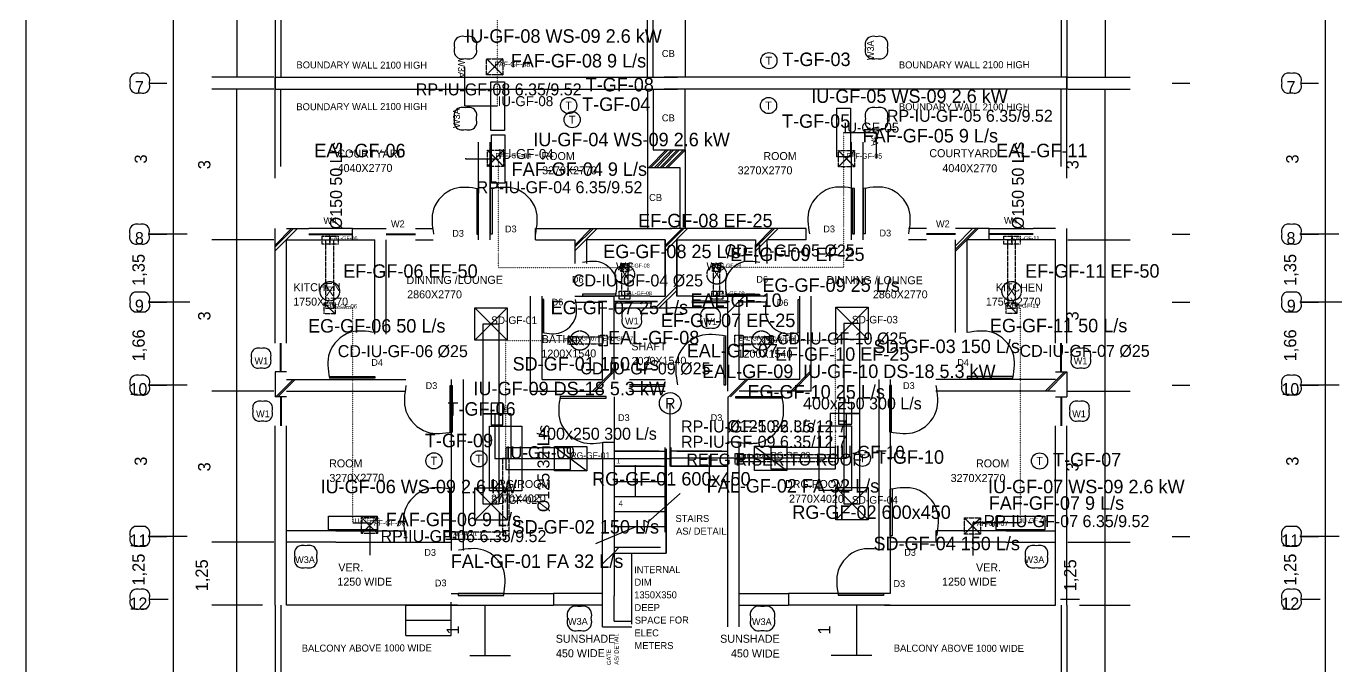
# Model space of a CAD drawing. Header units: millimetres. Extents: x 30 to 55791, y -4580 to 38782.
# Drawn here: x 2538 to 26923, y 11470 to 23334 of the extents above; entities that cross this region are included whole.
import ezdxf
from ezdxf.enums import TextEntityAlignment as Align

# ---------------------------------------------------------------- set-up
doc = ezdxf.new("R2010")
doc.units = ezdxf.units.MM
doc.linetypes.add('DASHED', pattern=[1.524, 1.27, -0.254])
doc.linetypes.add('DOT', pattern=[0.508, 0, -0.508])
for name, color, linetype in [('A-ARCH-REF', 8, 'CONTINUOUS'), ('M-ANNO', 7, 'CONTINUOUS'), ('M-CTRL', 200, 'CONTINUOUS'), ('M-DUCT-EXHS', 6, 'DASHED'), ('M-DUCT-FRSH', 4, 'DASHED'), ('M-DUCT-RETN', 3, 'CONTINUOUS'), ('M-DUCT-SUPP', 5, 'CONTINUOUS'), ('M-EQPM', 1, 'CONTINUOUS'), ('M-PIPE-COND', 140, 'DOT'), ('M-PIPE-REFG', 30, 'CONTINUOUS')]:
    doc.layers.add(name, color=color, linetype=linetype)

msp = doc.modelspace()

# ---------------------------------------------------------------- linework, layer by layer
at = {"layer": 'A-ARCH-REF'}
for p, q in [((2538, 2452), (2538, 38782)), ((6439, 25189), (6439, 22388)), ((22539, 25189), (22539, 22388)), ((5263, 25083), (5263, 22276)), ((26617, 25083), (26617, 22276)), ((7151, 24041), (7151, 22170)), ((21827, 24041), (21827, 22170)), ((7257, 23824), (7257, 22388)), ((14054, 22388), (14054, 23841)), ((21721, 23824), (21721, 22388)), ((14160, 22388), (14160, 23518)), ((14754, 23518), (14754, 22388)), ((4815, 22276), (5145, 22276)), ((5263, 22276), (5263, 19475)), ((7128, 22388), (5975, 22388)), ((7151, 20517), (7151, 22388)), ((7151, 22388), (14613, 22388)), ((7151, 22388), (14613, 22388)), ((7257, 22388), (14054, 22388)), ((7257, 22388), (14054, 22388)), ((14160, 22388), (14613, 22388)), ((14160, 22388), (14613, 22388)), ((14819, 22388), (14360, 22388)), ((21827, 22388), (14360, 22388)), ((21827, 22388), (14360, 22388)), ((14819, 22388), (14360, 22388)), ((21721, 22388), (14925, 22388)), ((21721, 22388), (14925, 22388)), ((21827, 20517), (21827, 22388)), ((21845, 22388), (23004, 22388)), ((23781, 22276), (24110, 22276)), ((26170, 22276), (26493, 22276)), ((26617, 22276), (26617, 19475)), ((7128, 22170), (5975, 22170)), ((6439, 19369), (6439, 22170)), ((7151, 22170), (14613, 22170)), ((7151, 22170), (14613, 22170)), ((7257, 20734), (7257, 22170)), ((7257, 22170), (14054, 22170)), ((7257, 22170), (14054, 22170)), ((14054, 22170), (14054, 20717)), ((14160, 22170), (14160, 21040)), ((14160, 22170), (14613, 22170)), ((14160, 22170), (14613, 22170)), ((21827, 22170), (14360, 22170)), ((14819, 22170), (14360, 22170)), ((14819, 22170), (14360, 22170)), ((21827, 22170), (14360, 22170)), ((14754, 21040), (14754, 22170)), ((21721, 22170), (14925, 22170)), ((21721, 22170), (14925, 22170)), ((21721, 20734), (21721, 22170)), ((21845, 22170), (23004, 22170)), ((22539, 19369), (22539, 22170)), ((10923, 19369), (10923, 21182)), ((11135, 19369), (11135, 21182)), ((14401, 21040), (14077, 20717)), ((14436, 21040), (14118, 20717)), ((14160, 21040), (14754, 21040)), ((14507, 21040), (14183, 20717)), ((14542, 21040), (14224, 20717)), ((14613, 21040), (14289, 20717)), ((14648, 21040), (14324, 20717)), ((14719, 21040), (14395, 20717)), ((14754, 21035), (14430, 20717)), ((14754, 21040), (14754, 19581)), ((17837, 19369), (17837, 21182)), ((18049, 19369), (18049, 21182)), ((14054, 20717), (14054, 19581)), ((14054, 20717), (14654, 20717)), ((14654, 20717), (14654, 19581)), ((10888, 20317), (10888, 19475)), ((10923, 19475), (10923, 20317)), ((11141, 19475), (11141, 20317)), ((11176, 20317), (11176, 19475)), ((17855, 20323), (17855, 19481)), ((17890, 19481), (17890, 20323)), ((18055, 19481), (18055, 20323)), ((18090, 20323), (18090, 19481)), ((7151, 19240), (7493, 19581)), ((7151, 19275), (7457, 19581)), ((7151, 19169), (7563, 19581)), ((7151, 17457), (7151, 19581)), ((7363, 19581), (7775, 19581)), ((8587, 19581), (7775, 19581)), ((8587, 19581), (9211, 19581)), ((8587, 19369), (8587, 19581)), ((9752, 19581), (10082, 19581)), ((11977, 19369), (11977, 19581)), ((11977, 19581), (14507, 19581)), ((12706, 19240), (13053, 19581)), ((12706, 19275), (13012, 19581)), ((12706, 19169), (13118, 19581)), ((14383, 19234), (14730, 19581)), ((14383, 19269), (14695, 19581)), ((14383, 19163), (14795, 19581)), ((16996, 19581), (14466, 19581)), ((16054, 19228), (16407, 19581)), ((16054, 19263), (16372, 19581)), ((16054, 19163), (16478, 19581)), ((16996, 19369), (16996, 19581)), ((19226, 19581), (18891, 19581)), ((19762, 19263), (20079, 19581)), ((19762, 19163), (20185, 19581)), ((19762, 19199), (20144, 19581)), ((20385, 19581), (19762, 19581)), ((20385, 19369), (20385, 19581)), ((20385, 19581), (21203, 19581)), ((21615, 19581), (21203, 19581)), ((21827, 17457), (21827, 19581)), ((5521, 19475), (4798, 19475)), ((5457, 19475), (4798, 19475)), ((4815, 19475), (5145, 19475)), ((5263, 19475), (5263, 18216)), ((7128, 19369), (5975, 19369)), ((7128, 19369), (5975, 19369)), ((6439, 16562), (6439, 19369)), ((7363, 17457), (7363, 19369)), ((7363, 19369), (7775, 19369)), ((7775, 19481), (8587, 19481)), ((7775, 19469), (8587, 19469)), ((7775, 19369), (8587, 19369)), ((8593, 19369), (8999, 19369)), ((8999, 17622), (8999, 19369)), ((9211, 19481), (9752, 19481)), ((9211, 19469), (9752, 19469)), ((9211, 17622), (9211, 19369)), ((9752, 19369), (10082, 19369)), ((10888, 19475), (10923, 19475)), ((11176, 19475), (11141, 19475)), ((11977, 19369), (12706, 19369)), ((12706, 19369), (12706, 18934)), ((14383, 19369), (12924, 19369)), ((12924, 19369), (12924, 18934)), ((14383, 18328), (14383, 19369)), ((14383, 18328), (14383, 19369)), ((14383, 18328), (14383, 19369)), ((14383, 19369), (14383, 18328)), ((14383, 19369), (14383, 18328)), ((14383, 19369), (14383, 18328)), ((14595, 18328), (14595, 19369)), ((14595, 18328), (14595, 19369)), ((14595, 19369), (16054, 19369)), ((14595, 18328), (14595, 19369)), ((14595, 19369), (14595, 18328)), ((14595, 19369), (14595, 18328)), ((14595, 19369), (14595, 18328)), ((16054, 19369), (16054, 18934)), ((16996, 19369), (16266, 19369)), ((16266, 19369), (16266, 18934)), ((17855, 19481), (17890, 19481)), ((18090, 19481), (18055, 19481)), ((19226, 19369), (18891, 19369)), ((19762, 19481), (19226, 19481)), ((19762, 19469), (19226, 19469)), ((19762, 17651), (19762, 19369)), ((19979, 17651), (19979, 19369)), ((20379, 19369), (19979, 19369)), ((21203, 19481), (20385, 19481)), ((21203, 19469), (20385, 19469)), ((21203, 19369), (20385, 19369)), ((21615, 19369), (21203, 19369)), ((21615, 17457), (21615, 19369)), ((21845, 19369), (23004, 19369)), ((21845, 19369), (23004, 19369)), ((22539, 16562), (22539, 19369)), ((23781, 19475), (24110, 19475)), ((26870, 19475), (26146, 19475)), ((26811, 19475), (26146, 19475)), ((26170, 19475), (26493, 19475)), ((26617, 19475), (26617, 18216)), ((11882, 16562), (11882, 18328)), ((12100, 16780), (12100, 18328)), ((12706, 18328), (13436, 18328)), ((13465, 18363), (12847, 18363)), ((12847, 18363), (12847, 18334)), ((12847, 18334), (13465, 18334)), ((13436, 18328), (13106, 18328)), ((13436, 16780), (13436, 18328)), ((14101, 18328), (13436, 18328)), ((14101, 18328), (14383, 18328)), ((14101, 18328), (14383, 18328)), ((14201, 18110), (14595, 18504)), ((14271, 18110), (14595, 18434)), ((14878, 18328), (14595, 18328)), ((14878, 18328), (14595, 18328)), ((14878, 18328), (15542, 18328)), ((15513, 18363), (16131, 18363)), ((16131, 18334), (15513, 18334)), ((15542, 18016), (15848, 18328)), ((15542, 16562), (15542, 18328)), ((16266, 18328), (15542, 18328)), ((15542, 18328), (15872, 18328)), ((16131, 18363), (16131, 18334)), ((16878, 16780), (16878, 18328)), ((17090, 16562), (17090, 18328)), ((5569, 18216), (4798, 18216)), ((5474, 18216), (4798, 18216)), ((4815, 18216), (5145, 18216)), ((5263, 18216), (5263, 16674)), ((12130, 18263), (12100, 18263)), ((12100, 18263), (12100, 17651)), ((12130, 17651), (12130, 18263)), ((12706, 18216), (13218, 18216)), ((13218, 16780), (13218, 18216)), ((13436, 18234), (14101, 18234)), ((13436, 18204), (14101, 18204)), ((13436, 18110), (14101, 18110)), ((14101, 18110), (14489, 18110)), ((14878, 18110), (14489, 18110)), ((15542, 18234), (14878, 18234)), ((15542, 18204), (14878, 18204)), ((15542, 18110), (14878, 18110)), ((15754, 16780), (15754, 18216)), ((16266, 18216), (15754, 18216)), ((16849, 17651), (16849, 18263)), ((16849, 18263), (16872, 18263)), ((16872, 18263), (16872, 17651)), ((23781, 18216), (24110, 18216)), ((26923, 18216), (26146, 18216)), ((26829, 18216), (26146, 18216)), ((26170, 18216), (26493, 18216)), ((26617, 18216), (26617, 16674)), ((15466, 17580), (15466, 16680)), ((15507, 16680), (15507, 17580)), ((7251, 16921), (7251, 17457)), ((7263, 16921), (7263, 17457)), ((21715, 16921), (21715, 17457)), ((21727, 16921), (21727, 17457)), ((7363, 16921), (7151, 16921)), ((7151, 16921), (7151, 16457)), ((8152, 16839), (8999, 16839)), ((8999, 16839), (8999, 16804)), ((13036, 16562), (13436, 16963)), ((13077, 16562), (13436, 16927)), ((16708, 16562), (17090, 16945)), ((16749, 16562), (17090, 16910)), ((20827, 16839), (19979, 16839)), ((19979, 16839), (19979, 16804)), ((21427, 16562), (21786, 16921)), ((21468, 16562), (21821, 16921)), ((21615, 16921), (21827, 16921)), ((21827, 16921), (21827, 16457)), ((5521, 16674), (4798, 16674)), ((5521, 16674), (4798, 16674)), ((4815, 16674), (5145, 16674)), ((5263, 16674), (5263, 13867)), ((7163, 16457), (7487, 16780)), ((7199, 16457), (7522, 16780)), ((7363, 16780), (9576, 16780)), ((8999, 16804), (8152, 16804)), ((10394, 15803), (10394, 16668)), ((10394, 16668), (10435, 16668)), ((10417, 16780), (10417, 13609)), ((10435, 16668), (10435, 15803)), ((10635, 16780), (10635, 13609)), ((12100, 16780), (13218, 16780)), ((13718, 16780), (14383, 16780)), ((13718, 16686), (14383, 16686)), ((13718, 16657), (14383, 16657)), ((15466, 16680), (15507, 16680)), ((15554, 16457), (15878, 16780)), ((15590, 16457), (15913, 16780)), ((16878, 16780), (15754, 16780)), ((18343, 16780), (18343, 13609)), ((18579, 16668), (18543, 16668)), ((18543, 16668), (18543, 15803)), ((18555, 16780), (18555, 13609)), ((18579, 15803), (18579, 16668)), ((21615, 16780), (19397, 16780)), ((19979, 16804), (20827, 16804)), ((23781, 16674), (24110, 16674)), ((26876, 16674), (26146, 16674)), ((26876, 16674), (26146, 16674)), ((26170, 16674), (26493, 16674)), ((26617, 16674), (26617, 13867)), ((7128, 16562), (5975, 16562)), ((7128, 16562), (5975, 16562)), ((6439, 13761), (6439, 16562)), ((7363, 16457), (7151, 16457)), ((7251, 16457), (7251, 15921)), ((7263, 16457), (7263, 15921)), ((7363, 16562), (9576, 16562)), ((11882, 16562), (13218, 16562)), ((13289, 16468), (12436, 16468)), ((12436, 16433), (13289, 16433)), ((13289, 16433), (13289, 16468)), ((13436, 16457), (13436, 15615)), ((13718, 16562), (14383, 16562)), ((15542, 16457), (15542, 15615)), ((15690, 16433), (15690, 16468)), ((15690, 16468), (16543, 16468)), ((16543, 16433), (15690, 16433)), ((17090, 16562), (15754, 16562)), ((21615, 16562), (19397, 16562)), ((21615, 16457), (21827, 16457)), ((21715, 16457), (21715, 15921)), ((21727, 16457), (21727, 15921)), ((21845, 16562), (23004, 16562)), ((21845, 16562), (23004, 16562)), ((22539, 13761), (22539, 16562)), ((7151, 12591), (7151, 15921)), ((7363, 13867), (7363, 15921)), ((21615, 13867), (21615, 15921)), ((21827, 12591), (21827, 15921)), ((13218, 12190), (13224, 15615)), ((13224, 15615), (13436, 15615)), ((13436, 15615), (13436, 12767)), ((15754, 15615), (15537, 15615)), ((15537, 15615), (15537, 12190)), ((15754, 12190), (15754, 15615)), ((13436, 15450), (14377, 15450)), ((14271, 15450), (13436, 15450)), ((14377, 15521), (14377, 13950)), ((14401, 15497), (14401, 13561)), ((14466, 15497), (14466, 15174)), ((14489, 15521), (14489, 15174)), ((15431, 15450), (14489, 15450)), ((14595, 15450), (15537, 15450)), ((15195, 15368), (15195, 15133)), ((13436, 15174), (14377, 15174)), ((14295, 15174), (13436, 15174)), ((13830, 14838), (13830, 15191)), ((15431, 15174), (14466, 15174)), ((14489, 15174), (15537, 15174)), ((15195, 15133), (15195, 14774)), ((13436, 14891), (14377, 14891)), ((10382, 14744), (10382, 13879)), ((10417, 13879), (10417, 14744)), ((13830, 14603), (13830, 14838)), ((14060, 14132), (14660, 14668)), ((18555, 13879), (18555, 14744)), ((18591, 14744), (18591, 13879)), ((13436, 14609), (14377, 14609)), ((13436, 14332), (14377, 14332)), ((14001, 13956), (13989, 14173)), ((13989, 14173), (14060, 14132)), ((7363, 12591), (7363, 13973)), ((8275, 13973), (7363, 13973)), ((8275, 13973), (9576, 13973)), ((9576, 13973), (9576, 13761)), ((13095, 13738), (13842, 14050)), ((13436, 14050), (14377, 14050)), ((13842, 14050), (13918, 14050)), ((13918, 14050), (14001, 13956)), ((14401, 13561), (14401, 13950)), ((20703, 13973), (19397, 13973)), ((19397, 13973), (19397, 13761)), ((20703, 13973), (21615, 13973)), ((21615, 12591), (21615, 13973)), ((5521, 13867), (4798, 13867)), ((5521, 13867), (4798, 13867)), ((4815, 13867), (5145, 13867)), ((5263, 13867), (5263, 12702)), ((7128, 13761), (5975, 13761)), ((7128, 13761), (5975, 13761)), ((6439, 12591), (6439, 13761)), ((8275, 13761), (7363, 13761)), ((8275, 13761), (9576, 13761)), ((9576, 13761), (10417, 13761)), ((10382, 13879), (10417, 13879)), ((13436, 13667), (14295, 13667)), ((13436, 13573), (13530, 13667)), ((18591, 13879), (18555, 13879)), ((18555, 13761), (18555, 12808)), ((19397, 13761), (18555, 13761)), ((20703, 13761), (19397, 13761)), ((20703, 13761), (21615, 13761)), ((21845, 13761), (23004, 13761)), ((21845, 13761), (23004, 13761)), ((22539, 12591), (22539, 13761)), ((23781, 13867), (24110, 13867)), ((26876, 13867), (26146, 13867)), ((26876, 13867), (26146, 13867)), ((26170, 13867), (26493, 13867)), ((26617, 13867), (26617, 12702)), ((13218, 13361), (13436, 13573)), ((13436, 13561), (14401, 13561)), ((13765, 12243), (13765, 13561)), ((4815, 12702), (5168, 12702)), ((5263, 12702), (5263, 9684)), ((10417, 12808), (12312, 12808)), ((11388, 12808), (10547, 12808)), ((10547, 12808), (10547, 12773)), ((10547, 12773), (11388, 12773)), ((13218, 12808), (12312, 12808)), ((12312, 12808), (12312, 12591)), ((13218, 12591), (13218, 12808)), ((13436, 12296), (13436, 12767)), ((15754, 12591), (15754, 12808)), ((15754, 12808), (16666, 12808)), ((18555, 12808), (16666, 12808)), ((16666, 12808), (16666, 12591)), ((17590, 12808), (18426, 12808)), ((18426, 12773), (17590, 12773)), ((18426, 12808), (18426, 12773)), ((21709, 12702), (22062, 12702)), ((26170, 12702), (26523, 12702)), ((26617, 12702), (26617, 9684)), ((6916, 12591), (5975, 12591)), ((6916, 12591), (5975, 12591)), ((6439, 9790), (6439, 12591)), ((7151, 12591), (7151, 9684)), ((7257, 12591), (7257, 9895)), ((10529, 12591), (7363, 12591)), ((9576, 12031), (9576, 12591)), ((9576, 12591), (10417, 12591)), ((10417, 12031), (10417, 12649)), ((10417, 12591), (12312, 12591)), ((10759, 12591), (11512, 12591)), ((11047, 11661), (11047, 12591)), ((13218, 12591), (12312, 12591)), ((15754, 12591), (16666, 12591)), ((18555, 12591), (16666, 12591)), ((18214, 12591), (17461, 12591)), ((17932, 11661), (17932, 12591)), ((18449, 12591), (21615, 12591)), ((21721, 12591), (21721, 9895)), ((21827, 12591), (21827, 9684)), ((22062, 12591), (23004, 12591)), ((22062, 12591), (23004, 12591)), ((22539, 9790), (22539, 12591)), ((9576, 12314), (10417, 12314)), ((13436, 12296), (13765, 12296)), ((9576, 12031), (10417, 12031)), ((13218, 12190), (13765, 12190)), ((10759, 11661), (11512, 11661)), ((18214, 11661), (17461, 11661))]:
    msp.add_line(p, q, dxfattribs=at)
for points in [[(10679, 23141), (10567, 23141), (10476, 23050), (10476, 22938)], [(10476, 22938), (10476, 22826), (10567, 22735), (10679, 22735)], [(10882, 22938), (10882, 23050), (10791, 23141), (10679, 23141)], [(10679, 22735), (10791, 22735), (10882, 22826), (10882, 22938)], [(18299, 23141), (18187, 23141), (18096, 23050), (18096, 22938)], [(18096, 22938), (18096, 22826), (18187, 22735), (18299, 22735)], [(18502, 22938), (18502, 23050), (18411, 23141), (18299, 23141)], [(18299, 22735), (18411, 22735), (18502, 22826), (18502, 22938)], [(4642, 22459), (4543, 22459), (4462, 22378), (4462, 22279)], [(4821, 22279), (4821, 22378), (4741, 22459), (4642, 22459)], [(25990, 22459), (25891, 22459), (25811, 22378), (25811, 22279)], [(26170, 22279), (26170, 22378), (26089, 22459), (25990, 22459)], [(4462, 22279), (4462, 22180), (4543, 22100), (4642, 22100)], [(4642, 22100), (4741, 22100), (4821, 22180), (4821, 22279)], [(25811, 22279), (25811, 22180), (25891, 22100), (25990, 22100)], [(25990, 22100), (26089, 22100), (26170, 22180), (26170, 22279)], [(10679, 21823), (10567, 21823), (10476, 21732), (10476, 21620)], [(10882, 21620), (10882, 21732), (10791, 21823), (10679, 21823)], [(18299, 21823), (18187, 21823), (18096, 21732), (18096, 21620)], [(18502, 21620), (18502, 21732), (18411, 21823), (18299, 21823)], [(10476, 21620), (10476, 21508), (10567, 21417), (10679, 21417)], [(10679, 21417), (10791, 21417), (10882, 21508), (10882, 21620)], [(18096, 21620), (18096, 21508), (18187, 21417), (18299, 21417)], [(18299, 21417), (18411, 21417), (18502, 21508), (18502, 21620)], [(10926, 20317), (10463, 20317), (10088, 19941), (10088, 19478)], [(11982, 19478), (11982, 19941), (11607, 20317), (11144, 20317)], [(17893, 20323), (17430, 20323), (17055, 19947), (17055, 19484)], [(18897, 19484), (18897, 19947), (18521, 20323), (18058, 20323)], [(4636, 19658), (4537, 19658), (4456, 19577), (4456, 19478)], [(4815, 19478), (4815, 19577), (4735, 19658), (4636, 19658)], [(25990, 19658), (25891, 19658), (25811, 19577), (25811, 19478)], [(26170, 19478), (26170, 19577), (26089, 19658), (25990, 19658)], [(4456, 19478), (4456, 19379), (4537, 19299), (4636, 19299)], [(4636, 19299), (4735, 19299), (4815, 19379), (4815, 19478)], [(25811, 19478), (25811, 19379), (25891, 19299), (25990, 19299)], [(25990, 19299), (26089, 19299), (26170, 19379), (26170, 19478)], [(13465, 18337), (13465, 18676), (13190, 18951), (12850, 18951)], [(16134, 18951), (15794, 18951), (15519, 18676), (15519, 18337)], [(4642, 18398), (4543, 18398), (4462, 18318), (4462, 18219)], [(4821, 18219), (4821, 18318), (4741, 18398), (4642, 18398)], [(25990, 18398), (25891, 18398), (25811, 18318), (25811, 18219)], [(26170, 18219), (26170, 18318), (26089, 18398), (25990, 18398)], [(4462, 18219), (4462, 18120), (4543, 18039), (4642, 18039)], [(4642, 18039), (4741, 18039), (4821, 18120), (4821, 18219)], [(12103, 17651), (12443, 17651), (12718, 17926), (12718, 18266)], [(13762, 18098), (13663, 18098), (13583, 18018), (13583, 17919)], [(13942, 17919), (13942, 18018), (13862, 18098), (13762, 18098)], [(15222, 18098), (15123, 18098), (15042, 18018), (15042, 17919)], [(15401, 17919), (15401, 18018), (15321, 18098), (15222, 18098)], [(16260, 18266), (16260, 17926), (16536, 17651), (16875, 17651)], [(25811, 18219), (25811, 18120), (25891, 18039), (25990, 18039)], [(25990, 18039), (26089, 18039), (26170, 18120), (26170, 18219)], [(13583, 17919), (13583, 17820), (13663, 17739), (13762, 17739)], [(13762, 17739), (13862, 17739), (13942, 17820), (13942, 17919)], [(15042, 17919), (15042, 17820), (15123, 17739), (15222, 17739)], [(15222, 17739), (15321, 17739), (15401, 17820), (15401, 17919)], [(9002, 17651), (8536, 17651), (8158, 17273), (8158, 16807)], [(15510, 17586), (15011, 17586), (14607, 17182), (14607, 16683)], [(20827, 16807), (20827, 17273), (20449, 17651), (19982, 17651)], [(6890, 17357), (6790, 17357), (6710, 17276), (6710, 17177)], [(7069, 17177), (7069, 17276), (6989, 17357), (6890, 17357)], [(22089, 17357), (21990, 17357), (21909, 17276), (21909, 17177)], [(22268, 17177), (22268, 17276), (22188, 17357), (22089, 17357)], [(6710, 17177), (6710, 17078), (6790, 16998), (6890, 16998)], [(6890, 16998), (6989, 16998), (7069, 17078), (7069, 17177)], [(21909, 17177), (21909, 17078), (21990, 16998), (22089, 16998)], [(22089, 16998), (22188, 16998), (22268, 17078), (22268, 17177)], [(4642, 16857), (4543, 16857), (4462, 16776), (4462, 16677)], [(4821, 16677), (4821, 16776), (4741, 16857), (4642, 16857)], [(25990, 16857), (25891, 16857), (25811, 16776), (25811, 16677)], [(26170, 16677), (26170, 16776), (26089, 16857), (25990, 16857)], [(4462, 16677), (4462, 16578), (4543, 16498), (4642, 16498)], [(4642, 16498), (4741, 16498), (4821, 16578), (4821, 16677)], [(9576, 16671), (9576, 16195), (9962, 15809), (10438, 15809)], [(18546, 15809), (19023, 15809), (19408, 16195), (19408, 16671)], [(25811, 16677), (25811, 16578), (25891, 16498), (25990, 16498)], [(25990, 16498), (26089, 16498), (26170, 16578), (26170, 16677)], [(6919, 16374), (6820, 16374), (6740, 16294), (6740, 16195)], [(7098, 16195), (7098, 16294), (7018, 16374), (6919, 16374)], [(12436, 16471), (12436, 16002), (12819, 15621), (13292, 15621)], [(15693, 15621), (16165, 15621), (16549, 16002), (16549, 16471)], [(22059, 16374), (21960, 16374), (21880, 16294), (21880, 16195)], [(22239, 16195), (22239, 16294), (22159, 16374), (22059, 16374)], [(6740, 16195), (6740, 16096), (6820, 16015), (6919, 16015)], [(6919, 16015), (7018, 16015), (7098, 16096), (7098, 16195)], [(21880, 16195), (21880, 16096), (21960, 16015), (22059, 16015)], [(22059, 16015), (22159, 16015), (22239, 16096), (22239, 16195)], [(10420, 14744), (9944, 14744), (9558, 14358), (9558, 13882)], [(19420, 13882), (19420, 14358), (19034, 14744), (18558, 14744)], [(4642, 14050), (4543, 14050), (4462, 13969), (4462, 13870)], [(4821, 13870), (4821, 13969), (4741, 14050), (4642, 14050)], [(25990, 14050), (25891, 14050), (25811, 13969), (25811, 13870)], [(26170, 13870), (26170, 13969), (26089, 14050), (25990, 14050)], [(4462, 13870), (4462, 13771), (4543, 13691), (4642, 13691)], [(4642, 13691), (4741, 13691), (4821, 13771), (4821, 13870)], [(7719, 13697), (7607, 13697), (7516, 13606), (7516, 13494)], [(7922, 13494), (7922, 13606), (7831, 13697), (7719, 13697)], [(11388, 12776), (11388, 13239), (11013, 13614), (10550, 13614)], [(18429, 13614), (17966, 13614), (17590, 13239), (17590, 12776)], [(21265, 13697), (21153, 13697), (21062, 13606), (21062, 13494)], [(21468, 13494), (21468, 13606), (21377, 13697), (21265, 13697)], [(25811, 13870), (25811, 13771), (25891, 13691), (25990, 13691)], [(25990, 13691), (26089, 13691), (26170, 13771), (26170, 13870)], [(7516, 13494), (7516, 13382), (7607, 13291), (7719, 13291)], [(7719, 13291), (7831, 13291), (7922, 13382), (7922, 13494)], [(21062, 13494), (21062, 13382), (21153, 13291), (21265, 13291)], [(21265, 13291), (21377, 13291), (21468, 13382), (21468, 13494)], [(4642, 12885), (4543, 12885), (4462, 12804), (4462, 12705)], [(4462, 12705), (4462, 12606), (4543, 12526), (4642, 12526)], [(4821, 12705), (4821, 12804), (4741, 12885), (4642, 12885)], [(4642, 12526), (4741, 12526), (4821, 12606), (4821, 12705)], [(25990, 12885), (25891, 12885), (25811, 12804), (25811, 12705)], [(25811, 12705), (25811, 12606), (25891, 12526), (25990, 12526)], [(26170, 12705), (26170, 12804), (26089, 12885), (25990, 12885)], [(25990, 12526), (26089, 12526), (26170, 12606), (26170, 12705)], [(12792, 12567), (12670, 12567), (12571, 12468), (12571, 12346)], [(13012, 12346), (13012, 12468), (12913, 12567), (12792, 12567)], [(16187, 12567), (16065, 12567), (15966, 12468), (15966, 12346)], [(16407, 12346), (16407, 12468), (16309, 12567), (16187, 12567)], [(12571, 12346), (12571, 12224), (12670, 12126), (12792, 12126)], [(12792, 12126), (12913, 12126), (13012, 12224), (13012, 12346)], [(15966, 12346), (15966, 12224), (16065, 12126), (16187, 12126)], [(16187, 12126), (16309, 12126), (16407, 12224), (16407, 12346)]]:
    msp.add_spline(points, degree=3, dxfattribs=at)
at = {"layer": 'M-CTRL'}
for centre in [(16304, 22696), (12592, 21863), (16298, 21863), (12658, 21600), (10095, 15271), (10928, 15310), (18037, 15317), (21322, 15269)]:
    msp.add_circle(centre, 150, dxfattribs=at)
at = {"layer": 'M-DUCT-EXHS'}
for p, q in [((13558, 18932), (13708, 18782)), ((15258, 18932), (15408, 18782)), ((8061, 18201), (8261, 18001)), ((20701, 18206), (20901, 18006)), ((12584, 17578), (12734, 17428)), ((16232, 17578), (16382, 17428))]:
    msp.add_line(p, q, dxfattribs=at)
for points in [[(8022, 19441), (8322, 19441), (8322, 19291), (8022, 19291)], [(20662, 19441), (20962, 19441), (20962, 19291), (20662, 19291)], [(13558, 18932), (13708, 18932), (13708, 18782), (13558, 18782)], [(15258, 18932), (15408, 18932), (15408, 18782), (15258, 18782)], [(13528, 18421), (13728, 18421), (13728, 18271), (13528, 18271)], [(15248, 18420), (15448, 18420), (15448, 18270), (15248, 18270)], [(8061, 18201), (8261, 18201), (8261, 18001), (8061, 18001)], [(20701, 18206), (20901, 18206), (20901, 18006), (20701, 18006)], [(12584, 17578), (12734, 17578), (12734, 17428), (12584, 17428)], [(13155, 17603), (13305, 17603), (13305, 17403), (13155, 17403)], [(15675, 17603), (15825, 17603), (15825, 17403), (15675, 17403)], [(16232, 17578), (16382, 17578), (16382, 17428), (16232, 17428)]]:
    msp.add_lwpolyline(points, close=True, dxfattribs=at)
at = {"layer": 'M-DUCT-EXHS', "linetype": 'DASHED'}
for points in [[(8236, 18101), (8236, 19366), (8086, 19366), (8086, 18101)], [(8161, 19291), (8172, 19291), (8172, 19441), (8161, 19441)], [(20876, 18106), (20876, 19366), (20726, 19366), (20726, 18106)], [(20801, 19291), (20812, 19291), (20812, 19441), (20801, 19441)], [(13571, 18857), (13571, 18346), (13696, 18346), (13696, 18857)], [(15270, 18857), (15270, 18345), (15395, 18345), (15395, 18857)], [(13633, 18408), (13628, 18408), (13628, 18283), (13633, 18283)], [(15333, 18282), (15348, 18282), (15348, 18407), (15333, 18407)], [(12659, 17441), (13230, 17441), (13230, 17566), (12659, 17566)], [(16307, 17565), (15750, 17565), (15750, 17440), (16307, 17440)]]:
    msp.add_lwpolyline(points, close=True, dxfattribs=at)
at = {"layer": 'M-DUCT-EXHS'}
for centre in [(13632, 18729), (15337, 18729), (8164, 18417), (20804, 18420), (12802, 17503), (16168, 17503)]:
    msp.add_circle(centre, 180, dxfattribs=at)
at = {"layer": 'M-DUCT-FRSH'}
for p, q in [((11069, 22733), (11369, 22433)), ((11369, 22733), (11069, 22433)), ((11085, 21035), (11385, 20735)), ((11385, 21035), (11085, 20735)), ((17592, 21029), (17892, 20729)), ((17892, 21029), (17592, 20729)), ((8751, 14221), (9051, 13921)), ((9051, 14221), (8751, 13921)), ((19930, 14213), (20230, 13913)), ((20230, 14213), (19930, 13913))]:
    msp.add_line(p, q, dxfattribs=at)
for points in [[(11069, 22733), (11369, 22733), (11369, 22433), (11069, 22433)], [(11085, 21035), (11385, 21035), (11385, 20735), (11085, 20735)], [(17592, 21029), (17892, 21029), (17892, 20729), (17592, 20729)], [(15676, 15410), (15826, 15410), (15826, 15210), (15676, 15210)], [(8751, 14221), (9051, 14221), (9051, 13921), (8751, 13921)], [(19930, 14213), (20230, 14213), (20230, 13913), (19930, 13913)], [(10295, 13959), (10495, 13959), (10495, 13809), (10295, 13809)]]:
    msp.add_lwpolyline(points, close=True, dxfattribs=at)
at = {"layer": 'M-DUCT-FRSH', "linetype": 'DASHED'}
for points in [[(15751, 15257), (17538, 15257), (17538, 15382), (15751, 15382)], [(11490, 13884), (11490, 15313), (11365, 15313), (11365, 13884)], [(15814, 15310), (15814, 15320), (15689, 15320), (15689, 15310)], [(10395, 13821), (11427, 13821), (11427, 13946), (10395, 13946)]]:
    msp.add_lwpolyline(points, close=True, dxfattribs=at)
at = {"layer": 'M-DUCT-RETN'}
for p, q in [((12327, 15538), (12927, 15088)), ((16038, 15545), (16638, 15095))]:
    msp.add_line(p, q, dxfattribs=at)
at = {"layer": 'M-DUCT-RETN', "linetype": 'CONTINUOUS'}
for points in [[(12627, 15513), (11427, 15513), (11427, 15113), (12627, 15113)], [(16338, 15120), (17538, 15120), (17538, 15520), (16338, 15520)]]:
    msp.add_lwpolyline(points, close=True, dxfattribs=at)
at = {"layer": 'M-DUCT-RETN'}
for points in [[(12327, 15538), (12927, 15538), (12927, 15088), (12327, 15088)], [(16038, 15545), (16638, 15545), (16638, 15095), (16038, 15095)]]:
    msp.add_lwpolyline(points, close=True, dxfattribs=at)
at = {"layer": 'M-DUCT-SUPP'}
for p, q in [((10853, 18110), (11453, 17510)), ((11453, 18110), (10853, 17510)), ((17543, 18121), (18143, 17521)), ((18143, 18121), (17543, 17521)), ((10853, 14772), (11453, 14172)), ((11453, 14772), (10853, 14172)), ((17543, 14776), (18143, 14176)), ((18143, 14776), (17543, 14176))]:
    msp.add_line(p, q, dxfattribs=at)
for points in [[(10853, 18110), (11453, 18110), (11453, 17510), (10853, 17510)], [(17543, 18121), (18143, 18121), (18143, 17521), (17543, 17521)], [(10853, 14772), (11453, 14772), (11453, 14172), (10853, 14172)], [(17543, 14776), (18143, 14776), (18143, 14176), (17543, 14176)]]:
    msp.add_lwpolyline(points, close=True, dxfattribs=at)
at = {"layer": 'M-DUCT-SUPP', "linetype": 'CONTINUOUS'}
for points in [[(11303, 16141), (11303, 17810), (11003, 17810), (11003, 16141)], [(17993, 16149), (17993, 17821), (17693, 17821), (17693, 16149)], [(11374, 16341), (11153, 16341), (11153, 15941), (11374, 15941)], [(17592, 15949), (17843, 15949), (17843, 16349), (17592, 16349)], [(11003, 16141), (11003, 14472), (11303, 14472), (11303, 16141)], [(11153, 16141), (11153, 16141), (11153, 16141), (11153, 16141)], [(11153, 16141), (11153, 16141), (11153, 16141), (11153, 16141)], [(11524, 15313), (11524, 16141), (11224, 16141), (11224, 15313)], [(17742, 15320), (17742, 16149), (17442, 16149), (17442, 15320)], [(17693, 16149), (17693, 14476), (17993, 14476), (17993, 16149)], [(17843, 16149), (17843, 16149), (17843, 16149), (17843, 16149)], [(17843, 16149), (17843, 16149), (17843, 16149), (17843, 16149)]]:
    msp.add_lwpolyline(points, close=True, dxfattribs=at)
at = {"layer": 'M-EQPM'}
for points in [[(11150, 22302), (11400, 22302), (11400, 21402), (11150, 21402)], [(17564, 21812), (17814, 21812), (17814, 20912), (17564, 20912)], [(11160, 21321), (11410, 21321), (11410, 20421), (11160, 20421)], [(11127, 15913), (11727, 15913), (11727, 14713), (11127, 14713)], [(17238, 15920), (17838, 15920), (17838, 14720), (17238, 14720)], [(8143, 14244), (9043, 14244), (9043, 13994), (8143, 13994)], [(20517, 14244), (21417, 14244), (21417, 13994), (20517, 13994)]]:
    msp.add_lwpolyline(points, close=True, dxfattribs=at)
at = {"layer": 'M-PIPE-COND', "linetype": 'DOT'}
for points in [[(11275, 21852), (11275, 24630), (13642, 24630)], [(17689, 21362), (17689, 18857), (15333, 18857)], [(11285, 20871), (11285, 18857), (13633, 18857)], [(8593, 14119), (8593, 18101), (8161, 18101)], [(20967, 14119), (20967, 18106), (20801, 18106)], [(11427, 15313), (11427, 17503), (12659, 17503)], [(17538, 15320), (17538, 17503), (16307, 17503)]]:
    msp.add_lwpolyline(points, dxfattribs=at)
at = {"layer": 'M-PIPE-REFG', "linetype": 'CONTINUOUS'}
for points in [[(11275, 21852), (10670, 21852), (10670, 22578)], [(17689, 21362), (18292, 21362), (18292, 20883)], [(11285, 20871), (10685, 20871), (10685, 20889)], [(11427, 15313), (14475, 15313), (14475, 16339)], [(17538, 15320), (14475, 15320), (14475, 16339)], [(8593, 14119), (8905, 14119), (8905, 13522)], [(20967, 14119), (20084, 14119), (20084, 13513)]]:
    msp.add_lwpolyline(points, dxfattribs=at)
at = {"layer": 'M-PIPE-REFG'}
msp.add_circle((14475, 16339), 200, dxfattribs=at)

# ---------------------------------------------------------------- texts
at = {"layer": 'A-ARCH-REF'}
for s, height, rotation, p in [('W3A', 126.2, 90, (18251, 22706)), ('BOUNDARY WALL 2100 HIGH', 129.81, -0.1266, (7546, 22553)), ('W3A', 126.2, -90, (10542, 22741)), ('BOUNDARY WALL 2100 HIGH', 129.81, 0.1266, (18714, 22552)), ('BOUNDARY WALL 2100 HIGH', 129.81, 0.1266, (7545, 21776)), ('W3A', 126.2, 90, (10577, 21446)), ('BOUNDARY WALL 2100 HIGH', 129.81, -0.1266, (18714, 21776)), ('W3A', 126.2, -90.8297, (18209, 21480)), ('3', 228, 90, (4774, 20787)), ('3', 228, 90, (5951, 20681)), ('4040X2770', 148.4, 0.2911, (8310, 20628)), ('4040X2770', 148.4, -0.2911, (19520, 20629)), ('3', 228, 90, (22044, 20681)), ('3', 228, 90, (26122, 20787)), ('1,35', 228.4, 90, (4733, 18516)), ('1,35', 228.4, 90, (26081, 18516)), ('KITCHEN', 148.4, 0.3461, (7492, 18416)), ('DINNING /LOUNGE', 148.35, 0.1702, (9587, 18551)), ('DINNING /LOUNGE', 148.35, -0.165, (17372, 18552)), ('KITCHEN', 148.4, -0.3461, (20509, 18416)), ('D6', 126.2, 1.3953, (12279, 18152)), ('D6', 126.2, -1.3953, (16448, 18147)), ('3', 228, 90, (5951, 17875)), ('W1', 126.2, 1.2194, (13639, 17799)), ('W1', 126.2, -1.2194, (15089, 17794)), ('3', 228, 90, (22044, 17875)), ('1,66', 228.4, 90, (4733, 17116)), ('1,66', 228.4, 90, (26081, 17116)), ('1200X1540', 148.4, 0.2911, (12088, 17186)), ('1200X1540', 148.4, -0.2911, (15725, 17186)), ('2020X1540', 148.4, 0.2911, (13759, 17050)), ('3', 228, 90, (4774, 15180)), ('3', 228, 90, (5951, 15074)), ('3', 228, 90, (22044, 15074)), ('3', 228, 90, (26122, 15180)), ('3270X2770', 148.4, 0.2911, (8157, 14879)), ('3270X2770', 148.4, -0.2911, (19673, 14880)), ('2770X4020', 148.4, 0.2911, (11152, 14497)), ('2770X4020', 148.4, -0.2911, (16678, 14497)), ('1,25', 228.4, 90, (4733, 12955)), ('1,25', 228.4, 90, (5904, 12849)), ('1,25', 228.4, 90, (22003, 12849)), ('1,25', 228.4, 90, (26081, 12955)), ('INTERNAL', 129.8, 0.3518, (13806, 13185)), ('D3', 126.2, 1.3953, (10114, 12939)), ('D3', 126.2, -1.3953, (18613, 12933)), ('1', 228, 90, (10558, 12049)), ('W3A', 126.2, 0.8297, (12581, 12227)), ('SPACE FOR', 129.8, 0.3019, (13818, 12249)), ('W3A', 126.2, -0.8406, (15989, 12227)), ('1', 228, 90, (17443, 12049)), ('AS/ DETAIL', 78.2, 90.5271, (13520, 11489)), ('BALCONY ABOVE 1000 WIDE', 129.81, 0.1266, (7645, 11731)), ('450 WIDE', 148.4, 0.3295, (12358, 11625)), ('GATE', 78.2, 91.06, (13379, 11483)), ('450 WIDE', 148.4, -0.3295, (15601, 11626)), ('BALCONY ABOVE 1000 WIDE', 129.81, -0.1266, (18620, 11732))]:
    msp.add_text(s, height=height, rotation=rotation, dxfattribs=at).set_placement(p)
for s, height, p in [('CB', 129.8, (14319, 22764)), ('7', 223, (4551, 22093)), ('7', 223, (25899, 22093)), ('CB', 129.8, (14319, 21570)), ('COURTYARD', 148.4, (8305, 20899)), ('ROOM', 148.4, (12088, 20852)), ('ROOM', 148.4, (16202, 20852)), ('COURTYARD', 148.4, (19279, 20905)), ('3270X2770', 148.4, (12100, 20587)), ('3270X2770', 148.4, (15725, 20587)), ('CB', 129.8, (14083, 20093)), ('W4', 126.2, (8046, 19664)), ('W4', 126.2, (20662, 19670)), ('8', 223, (4551, 19292)), ('W2', 126.2, (9299, 19605)), ('D3', 126.2, (10435, 19429)), ('D3', 126.2, (11412, 19511)), ('D3', 126.2, (17314, 19511)), ('D3', 126.2, (18355, 19435)), ('W2', 126.2, (19403, 19605)), ('8', 223, (25899, 19292)), ('WC', 148.4, (13471, 18804)), ('WC', 148.4, (15148, 18804)), ('D6', 126.2, (12653, 18576)), ('D6', 126.2, (16072, 18576)), ('1750X2770', 148.4, (7487, 18151)), ('2860X2770', 148.4, (9599, 18286)), ('2860X2770', 148.4, (18232, 18286)), ('1750X2770', 148.4, (20326, 18151)), ('9', 223, (4551, 18039)), ('9', 223, (25905, 18039)), ('BATH', 148.4, (12094, 17456)), ('BATH', 148.4, (16290, 17456)), ('SHAFT', 148.4, (13754, 17321)), ('W1', 126.2, (6769, 17063)), ('D4', 126.2, (8934, 17034)), ('D4', 126.2, (19797, 17034)), ('W1', 126.2, (21956, 17063)), ('10', 222.5, (4451, 16491)), ('D3', 126.2, (9941, 16604)), ('D3', 126.2, (18791, 16604)), ('10', 222.5, (25805, 16491)), ('W1', 126.2, (6798, 16081)), ('D3', 126.2, (13507, 16010)), ('D3', 126.2, (15225, 16010)), ('W1', 126.2, (21927, 16081)), ('ROOM', 148.4, (8152, 15150)), ('1', 104, (13471, 15223)), ('ROOM', 148.4, (20144, 15150)), ('DRG.ROOM', 148.4, (11141, 14767)), ('DRG.ROOM', 148.4, (16602, 14767)), ('4', 104, (13518, 14428)), ('STAIRS', 129.8, (14572, 14138)), ('11', 222.5, (4451, 13684)), ('AS/ DETAIL', 129.8, (14583, 13902)), ('11', 222.5, (25805, 13684)), ('W3A', 126.2, (7522, 13374)), ('D3', 126.2, (9917, 13509)), ('D3', 126.2, (18814, 13509)), ('W3A', 126.2, (21044, 13374)), ('VER.', 148.4, (8322, 13220)), ('VER.', 148.4, (20144, 13220)), ('1250 WIDE', 148.4, (8305, 12955)), ('DIM', 129.8, (13812, 12955)), ('1250 WIDE', 148.4, (19514, 12955)), ('12', 222.5, (4451, 12513)), ('1350X350', 129.8, (13807, 12720)), ('12', 222.5, (25805, 12513)), ('DEEP', 129.8, (13812, 12484)), ('SUNSHADE', 148.4, (12353, 11896)), ('ELEC', 129.8, (13812, 12014)), ('SUNSHADE', 148.4, (15401, 11896)), ('METERS', 129.8, (13812, 11778))]:
    msp.add_text(s, height=height, dxfattribs=at).set_placement(p)
at = {"layer": 'M-ANNO'}
for s, height, p in [('FAF-GF-08', 95, (11219, 22583)), ('FAF-GF-08 9 L/s', 250.2, (11519, 22570)), ('IU-GF-08', 185, (11275, 21852)), ('IU-GF-05', 185, (17689, 21362)), ('FAF-GF-05 9 L/s', 250.2, (18042, 21179)), ('EAL-GF-06', 250.2, (7877, 20904)), ('FAF-GF-04', 95, (11235, 20885)), ('IU-GF-04', 185, (11285, 20871)), ('FAF-GF-05', 95, (17742, 20879)), ('EAL-GF-11', 250.2, (20518, 20904)), ('FAF-GF-04 9 L/s', 250.2, (11535, 20559)), ('EF-GF-08 EF-25', 250.2, (13882, 19604)), ('EAL-GF-06', 72.5, (8172, 19366)), ('EG-GF-08 25 L/s', 250.2, (13233, 19032)), ('EAL-GF-11', 72.5, (20812, 19366)), ('EF-GF-09 EF-25', 250.2, (15587, 18979)), ('EF-GF-06 EF-50', 250.2, (8414, 18667)), ('EG-GF-08', 72.5, (13633, 18857)), ('EG-GF-09', 72.5, (15333, 18857)), ('EF-GF-11 EF-50', 250.2, (21054, 18670)), ('EG-GF-09 25 L/s', 250.2, (16184, 18407)), ('EAL-GF-08', 72.5, (13628, 18346)), ('EAL-GF-10', 250.2, (14850, 18128)), ('EAL-GF-09', 72.5, (15348, 18345)), ('EG-GF-06', 80, (8161, 18101)), ('EG-GF-07 25 L/s', 250.2, (12259, 17992)), ('EG-GF-11', 80, (20801, 18106)), ('EG-GF-06 50 L/s', 250.2, (7761, 17651)), ('SD-GF-01', 140, (11153, 17810)), ('EF-GF-07 EF-25', 250.2, (14303, 17753)), ('SD-GF-03', 140, (17843, 17821)), ('EG-GF-11 50 L/s', 250.2, (20401, 17656)), ('EG-GF-07', 72.5, (12659, 17503)), ('EAL-GF-07', 80, (13230, 17503)), ('EAL-GF-08', 250.2, (13322, 17433)), ('EAL-GF-10', 80, (15750, 17503)), ('EG-GF-10', 72.5, (16307, 17503)), ('EAL-GF-07', 250.2, (14781, 17191)), ('EF-GF-10 EF-25', 250.2, (16418, 17127)), ('SD-GF-03 150 L/s', 250.2, (18243, 17271)), ('SD-GF-01 150 L/s', 250.2, (11553, 16947)), ('EAL-GF-09', 250.2, (15065, 16807)), ('EG-GF-10 25 L/s', 250.2, (15907, 16427)), ('400x250 300 L/s', 222.4, (16938, 16226)), ('400x250 300 L/s', 222.4, (12027, 15663)), ('Ø125 32 L/s', 222.4, (15533, 15805)), ('IU-GF-09', 230, (11427, 15313)), ('RG-GF-01', 117.5, (12627, 15313)), ('FAL-GF-02', 80, (15751, 15310)), ('RG-GF-02', 117.5, (16338, 15320)), ('IU-GF-10', 230, (17538, 15320)), ('RG-GF-01 600x450', 250.2, (13027, 14813)), ('FAL-GF-02 FA 32 L/s', 250.2, (15151, 14682)), ('SD-GF-02', 140, (11153, 14472)), ('RG-GF-02 600x450', 250.2, (16738, 14194)), ('SD-GF-04', 140, (17843, 14476)), ('FAF-GF-07 9 L/s', 250.2, (20380, 14363)), ('IU-GF-06', 87.5, (8593, 14119)), ('FAF-GF-06', 95, (8901, 14071)), ('FAF-GF-06 9 L/s', 250.2, (9201, 14059)), ('SD-GF-02 150 L/s', 250.2, (11553, 13922)), ('FAF-GF-07', 95, (20080, 14063)), ('IU-GF-07', 87.5, (20967, 14119)), ('FAL-GF-01', 72.5, (10395, 13884)), ('SD-GF-04 150 L/s', 250.2, (18243, 13613)), ('FAL-GF-01 FA 32 L/s', 250.2, (10407, 13284))]:
    msp.add_text(s, height=height, dxfattribs=at).set_placement(p)
for s, p in [('Ø150 50 L/s', (8391, 19568)), ('Ø150 50 L/s', (21032, 19570)), ('Ø125 32 L/s', (12236, 14320))]:
    msp.add_text(s, height=222.4, rotation=90, dxfattribs=at).set_placement(p)
at = {"layer": 'M-CTRL'}
for p in [(16304, 22696), (12592, 21863), (16298, 21863), (12658, 21600), (10928, 15310), (18037, 15317), (10095, 15271), (21322, 15269)]:
    msp.add_text('T', height=150, dxfattribs=at).set_placement(p, align=Align.MIDDLE_CENTER)
for s, p in [('T-GF-03', (16554, 22596)), ('T-GF-08', (12908, 22126)), ('T-GF-04', (12842, 21763)), ('T-GF-05', (16548, 21450)), ('T-GF-06', (10345, 16109)), ('T-GF-09', (9927, 15523)), ('T-GF-10', (18287, 15217)), ('T-GF-07', (21572, 15169))]:
    msp.add_text(s, height=250.2, dxfattribs=at).set_placement(p)
at = {"layer": 'M-DUCT-EXHS'}
for p in [(13632, 18729), (15337, 18729), (8164, 18417), (20804, 18420), (12802, 17503), (16168, 17503)]:
    msp.add_text('X', height=180, dxfattribs=at).set_placement(p, align=Align.MIDDLE_CENTER)
at = {"layer": 'M-EQPM'}
for s, p in [('IU-GF-08 WS-09 2.6 kW', (10675, 23028)), ('IU-GF-05 WS-09 2.6 kW', (17089, 21912)), ('IU-GF-04 WS-09 2.6 kW', (11936, 21108)), ('IU-GF-10 DS-18 5.3 kW', (16938, 16808)), ('IU-GF-09 DS-18 5.3 kW', (10827, 16488)), ('IU-GF-06 WS-09 2.6 kW', (7993, 14669)), ('IU-GF-07 WS-09 2.6 kW', (20367, 14669))]:
    msp.add_text(s, height=250.2, dxfattribs=at).set_placement(p)
at = {"layer": 'M-PIPE-COND'}
for s, p in [('CD-IU-GF-05 Ø25', (15483, 19063)), ('CD-IU-GF-04 Ø25', (12671, 18507)), ('CD-IU-GF-10 Ø25', (16457, 17431)), ('CD-IU-GF-06 Ø25', (8311, 17195)), ('CD-IU-GF-07 Ø25', (20951, 17200)), ('CD-IU-GF-09 Ø25', (12809, 16875))]:
    msp.add_text(s, height=222.4, dxfattribs=at).set_placement(p)
at = {"layer": 'M-PIPE-REFG'}
for s, p in [('RP-IU-GF-08 6.35/9.52', (9758, 22052)), ('RP-IU-GF-05 6.35/9.52', (18492, 21562)), ('RP-IU-GF-04 6.35/9.52', (10885, 20237)), ('RP-IU-GF-10 6.35/12.7', (14675, 15798)), ('RP-IU-GF-09 6.35/12.7', (14675, 15513)), ('REFG RISER TO ROOF', (14775, 15183)), ('RP-IU-GF-07 6.35/9.52', (20284, 14041)), ('RP-IU-GF-06 6.35/9.52', (9105, 13763))]:
    msp.add_text(s, height=222.4, dxfattribs=at).set_placement(p)
msp.add_text('R', height=200, dxfattribs=at).set_placement((14475, 16339), align=Align.MIDDLE_CENTER)

doc.saveas('drawing.dxf')
